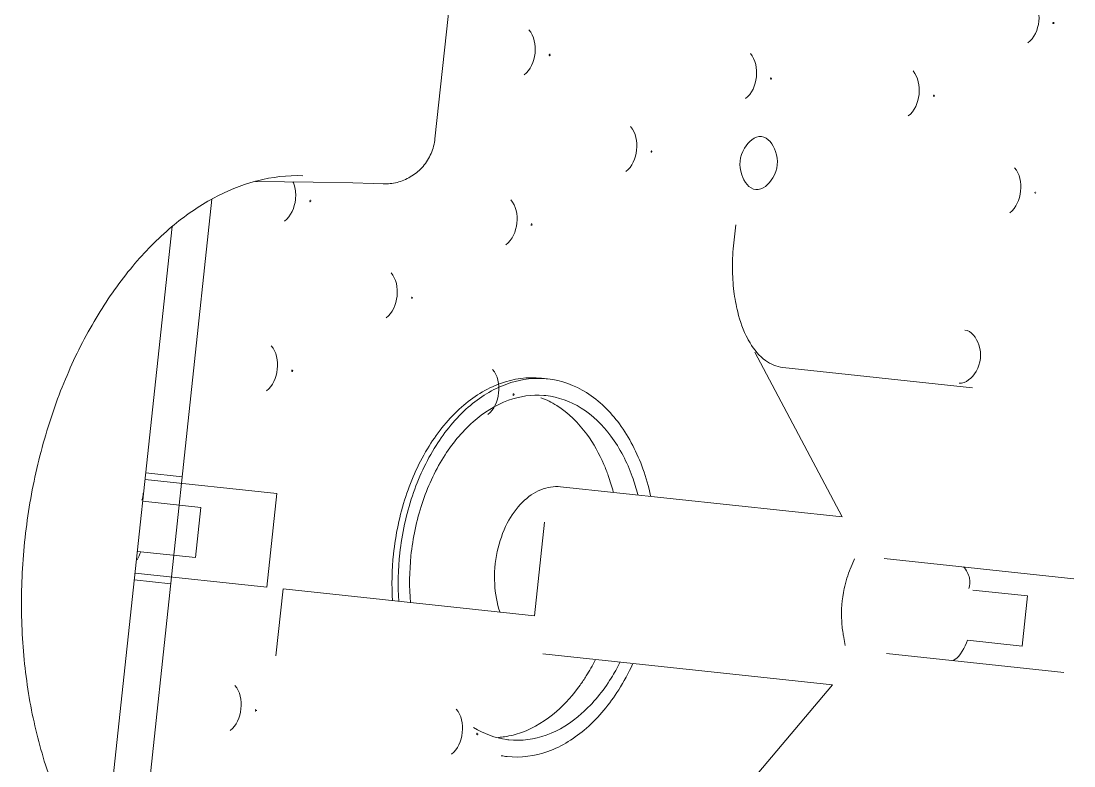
# Model space of a CAD drawing. Header units: millimetres. Extents: x 8265 to 78888, y 1905 to 34251.
# Drawn here: x 38899.513 to 38902.644, y 24320.122 to 24322.338 of the extents above; entities that cross this region are included whole.
import ezdxf

# ---------------------------------------------------------------- set-up
doc = ezdxf.new("R2010")
doc.units = ezdxf.units.MM
doc.layers.add('495_IMPIANTI_001-AM_0', color=6, linetype='Continuous', lineweight=0)

# ---------------------------------------------------------------- blocks, each defined once
blk = doc.blocks.new('gruppo elettrogeno')
at = {"layer": '495_IMPIANTI_001-AM_0'}
for p, q in [((75.2769, -323.2548), (75.2769, -325.3871)), ((75.3861, -325.2935), (75.3861, -323.349)), ((73.6751, -323.5747), (73.2887, -324.1468)), ((74.3221, -323.8888), (74.3221, -323.8886)), ((74.325, -323.8909), (74.3249, -323.8909)), ((74.9842, -323.8888), (74.9842, -323.8886)), ((74.9848, -323.8907), (74.9848, -323.8906)), ((74.9879, -323.8891), (74.9878, -323.8892)), ((74.9432, -324.2568), (74.9432, -324.0568)), ((74.155, -324.1468), (73.2887, -324.1468)), ((75.2769, -324.2368), (75.3861, -324.2368)), ((73.1389, -324.2568), (72.6081, -324.2568)), ((73.272, -324.2966), (73.2633, -324.2671)), ((74.9432, -324.2568), (74.1911, -324.2568)), ((74.1911, -324.5368), (74.1911, -324.2568)), ((74.9917, -324.2568), (75.3861, -324.2568)), ((74.9917, -324.5368), (74.9917, -324.2568)), ((72.9031, -324.3218), (72.7397, -324.3218)), ((72.7397, -324.4718), (72.7397, -324.3218)), ((75.2123, -324.3218), (75.3861, -324.3218)), ((75.2123, -324.3218), (75.2123, -324.4718)), ((72.9031, -324.4718), (72.7397, -324.4718)), ((73.272, -324.4969), (73.2633, -324.5264)), ((75.2123, -324.4718), (75.3861, -324.4718)), ((73.1758, -324.5368), (72.6081, -324.5368)), ((75.3861, -324.5368), (74.9917, -324.5368)), ((75.2769, -324.5568), (75.3861, -324.5568)), ((73.313, -324.6468), (73.6237, -325.1067)), ((74.155, -324.6468), (73.313, -324.6468)), ((74.3221, -324.9048), (74.3221, -324.9046)), ((74.9842, -324.9048), (74.9842, -324.9046)), ((74.9879, -324.9051), (74.9878, -324.9052)), ((72.9683, -325.0699), (73.536, -325.0699)), ((74.6531, -325.1588), (74.6531, -325.1586)), ((74.655, -325.1613), (74.6549, -325.1613)), ((74.6568, -325.1591), (74.6568, -325.1592)), ((73.7203, -325.4768), (73.7203, -325.4235)), ((74.3221, -325.4128), (74.3221, -325.4126)), ((74.3256, -325.4116), (74.3256, -325.4117)), ((74.9842, -325.4128), (74.9842, -325.4126)), ((75.1541, -325.4529), (74.8975, -325.4775)), ((74.7755, -325.4866), (74.8956, -325.4777)), ((74.6367, -326.6578), (74.6367, -325.6362)), ((72.8425, -325.6668), (72.8425, -325.6666)), ((72.8451, -325.6691), (72.8451, -325.6691)), ((73.991, -325.6668), (73.991, -325.6666)), ((73.9948, -325.6665), (73.9948, -325.6666)), ((73.1736, -325.9208), (73.1736, -325.9206)), ((73.66, -325.9208), (73.66, -325.9206)), ((73.6606, -325.9189), (73.6606, -325.9189)), ((73.6634, -325.9222), (73.6633, -325.9223)), ((74.3221, -325.9208), (74.3221, -325.9206)), ((74.3256, -325.9196), (74.3256, -325.9197)), ((72.8425, -326.1748), (72.8425, -326.1746))]:
    blk.add_line(p, q, dxfattribs=at)
for points in [[(74.3216, -323.8883), (74.3216, -323.8882), (74.3216, -323.8881)], [(74.3216, -323.8893), (74.3216, -323.8892), (74.3216, -323.8892)], [(74.3219, -323.8902), (74.3219, -323.8901), (74.3218, -323.8901)], [(74.3219, -323.8874), (74.3219, -323.8873)], [(74.3221, -323.8882), (74.3221, -323.8883)], [(74.3221, -323.8892), (74.3221, -323.8893), (74.3221, -323.8894)], [(74.3225, -323.8872), (74.3224, -323.8873), (74.3224, -323.8873)], [(74.3224, -323.8902), (74.3225, -323.8903), (74.3225, -323.8904)], [(74.323, -323.8866), (74.3229, -323.8867), (74.3228, -323.8867)], [(74.3228, -323.8908), (74.3229, -323.8908), (74.323, -323.8909)], [(74.3237, -323.8862), (74.3236, -323.8863), (74.3235, -323.8863)], [(74.3236, -323.8912), (74.3237, -323.8913), (74.3238, -323.8913)], [(74.3239, -323.8862), (74.3238, -323.8862), (74.3238, -323.8862)], [(74.3238, -323.8913), (74.3239, -323.8913), (74.324, -323.8913)], [(74.3239, -323.887), (74.3239, -323.887)], [(74.3239, -323.8905), (74.3239, -323.8905)], [(74.3242, -323.8863), (74.3242, -323.8862), (74.3241, -323.8862)], [(74.3241, -323.8873), (74.3241, -323.8872)], [(74.3241, -323.8903), (74.3241, -323.8902), (74.3241, -323.8901)], [(74.3242, -323.8913), (74.3242, -323.8912), (74.3243, -323.8912)], [(74.3244, -323.8883), (74.3244, -323.8882), (74.3244, -323.8881)], [(74.3244, -323.8893), (74.3244, -323.8892), (74.3245, -323.8892)], [(74.3249, -323.8866), (74.3248, -323.8865), (74.3248, -323.8865)], [(74.3248, -323.891), (74.3249, -323.8909)], [(74.3255, -323.8873), (74.3254, -323.8872), (74.3254, -323.8871)], [(74.3254, -323.8903), (74.3255, -323.8902), (74.3255, -323.8901)], [(74.3258, -323.8883), (74.3257, -323.8882), (74.3257, -323.8881)], [(74.3258, -323.8887), (74.3258, -323.8886)], [(74.3258, -323.8893), (74.3258, -323.8892)], [(74.9836, -323.8883), (74.9837, -323.8882), (74.9837, -323.8881)], [(74.9837, -323.8893), (74.9836, -323.8892), (74.9836, -323.8892)], [(74.9839, -323.8901), (74.9839, -323.89), (74.9838, -323.8899)], [(74.9839, -323.8875), (74.9839, -323.8874)], [(74.9842, -323.8882), (74.9842, -323.8883)], [(74.9842, -323.8892), (74.9842, -323.8893), (74.9842, -323.8894)], [(74.9846, -323.8872), (74.9845, -323.8873), (74.9845, -323.8873)], [(74.9845, -323.8902), (74.9846, -323.8903)], [(74.9849, -323.8867), (74.9848, -323.8868), (74.9848, -323.8869)], [(74.9848, -323.8907), (74.9849, -323.8908), (74.985, -323.8908)], [(74.9859, -323.8862), (74.9858, -323.8862), (74.9858, -323.8862), (74.9857, -323.8863), (74.9856, -323.8863)], [(74.9857, -323.8912), (74.9858, -323.8913), (74.9858, -323.8913), (74.9859, -323.8913), (74.986, -323.8913)], [(74.9859, -323.8869), (74.9859, -323.8869)], [(74.9859, -323.8906), (74.9859, -323.8906)], [(74.9862, -323.8873), (74.9861, -323.8872)], [(74.9861, -323.8903), (74.9862, -323.8902), (74.9862, -323.8901)], [(74.9863, -323.8863), (74.9862, -323.8862), (74.9862, -323.8862)], [(74.9862, -323.8913), (74.9863, -323.8912), (74.9864, -323.8912)], [(74.9865, -323.8883), (74.9865, -323.8882), (74.9865, -323.8881)], [(74.9865, -323.8893), (74.9865, -323.8892), (74.9865, -323.8892)], [(74.9869, -323.8865), (74.9868, -323.8865), (74.9868, -323.8864)], [(74.9868, -323.891), (74.9869, -323.891), (74.987, -323.8909)], [(74.9875, -323.8873), (74.9875, -323.8872), (74.9874, -323.8871)], [(74.9875, -323.8903), (74.9875, -323.8902), (74.9876, -323.8901)], [(74.9878, -323.8883), (74.9878, -323.8882), (74.9878, -323.8881)], [(74.9878, -323.8893), (74.9878, -323.8892)], [(74.3216, -324.9042), (74.3216, -324.9043), (74.3216, -324.9043)], [(74.3216, -324.9052), (74.3216, -324.9053), (74.3216, -324.9054)], [(74.3219, -324.9033), (74.3219, -324.9034), (74.3218, -324.9034)], [(74.3221, -324.9042), (74.3221, -324.9043)], [(74.3221, -324.9052), (74.3221, -324.9053), (74.3221, -324.9054)], [(74.3225, -324.9032), (74.3224, -324.9033), (74.3224, -324.9033)], [(74.323, -324.9026), (74.3229, -324.9027), (74.3228, -324.9027)], [(74.3237, -324.9022), (74.3236, -324.9023), (74.3235, -324.9023)], [(74.3239, -324.9022), (74.3238, -324.9022), (74.3238, -324.9022)], [(74.3239, -324.903), (74.3239, -324.903)], [(74.3242, -324.9023), (74.3242, -324.9022), (74.3241, -324.9022)], [(74.3241, -324.9032), (74.3241, -324.9033), (74.3241, -324.9034)], [(74.3244, -324.9042), (74.3244, -324.9043), (74.3245, -324.9043)], [(74.3244, -324.9052), (74.3244, -324.9053), (74.3244, -324.9054)], [(74.3249, -324.9026), (74.3248, -324.9025), (74.3248, -324.9025)], [(74.3255, -324.9033), (74.3254, -324.9032), (74.3254, -324.9031)], [(74.3258, -324.9043), (74.3257, -324.9042), (74.3257, -324.9041)], [(74.3258, -324.9047), (74.3258, -324.9046)], [(74.3258, -324.9053), (74.3258, -324.9052)], [(74.9837, -324.9042), (74.9836, -324.9043), (74.9836, -324.9043)], [(74.9836, -324.9052), (74.9837, -324.9053), (74.9837, -324.9054)], [(74.9839, -324.9034), (74.9839, -324.9035), (74.9838, -324.9036)], [(74.9842, -324.9042), (74.9842, -324.9043)], [(74.9842, -324.9052), (74.9842, -324.9053), (74.9842, -324.9054)], [(74.9846, -324.9032), (74.9845, -324.9033), (74.9845, -324.9033)], [(74.9849, -324.9027), (74.9848, -324.9028), (74.9848, -324.9029)], [(74.9859, -324.9022), (74.9858, -324.9022), (74.9858, -324.9022), (74.9857, -324.9023), (74.9856, -324.9023)], [(74.9859, -324.9029), (74.9859, -324.9029)], [(74.9861, -324.9032), (74.9862, -324.9033), (74.9862, -324.9034)], [(74.9863, -324.9023), (74.9862, -324.9022), (74.9862, -324.9022)], [(74.9865, -324.9042), (74.9865, -324.9043), (74.9865, -324.9043)], [(74.9865, -324.9052), (74.9865, -324.9053), (74.9865, -324.9054)], [(74.9869, -324.9025), (74.9868, -324.9025), (74.9868, -324.9024)], [(74.9875, -324.9033), (74.9875, -324.9032), (74.9874, -324.9031)], [(74.9878, -324.9043), (74.9878, -324.9042), (74.9878, -324.9041)], [(74.9878, -324.9053), (74.9878, -324.9052)], [(74.3219, -324.9061), (74.3219, -324.9062)], [(74.3224, -324.9062), (74.3225, -324.9063), (74.3225, -324.9064)], [(74.3228, -324.9068), (74.3229, -324.9068), (74.323, -324.9069)], [(74.3236, -324.9072), (74.3237, -324.9073), (74.3238, -324.9073)], [(74.3238, -324.9073), (74.3239, -324.9073), (74.324, -324.9073)], [(74.3239, -324.9065), (74.3239, -324.9065)], [(74.3241, -324.9062), (74.3241, -324.9063)], [(74.3242, -324.9073), (74.3242, -324.9072), (74.3243, -324.9072)], [(74.3248, -324.907), (74.3249, -324.9069), (74.325, -324.9069)], [(74.3254, -324.9063), (74.3255, -324.9062), (74.3255, -324.9061)], [(74.9839, -324.906), (74.9839, -324.9061)], [(74.9845, -324.9062), (74.9846, -324.9063), (74.9846, -324.9064)], [(74.9848, -324.9067), (74.9849, -324.9068), (74.985, -324.9068)], [(74.9857, -324.9072), (74.9858, -324.9073), (74.9858, -324.9073), (74.9859, -324.9073), (74.986, -324.9073)], [(74.9859, -324.9066), (74.9859, -324.9066)], [(74.9862, -324.9062), (74.9861, -324.9063)], [(74.9862, -324.9073), (74.9863, -324.9072), (74.9864, -324.9072)], [(74.9868, -324.907), (74.9869, -324.907), (74.987, -324.9069)], [(74.9875, -324.9063), (74.9875, -324.9062), (74.9876, -324.9061)], [(74.6526, -325.1582), (74.6526, -325.1583), (74.6526, -325.1583)], [(74.6526, -325.1592), (74.6526, -325.1593), (74.6526, -325.1594)], [(74.6529, -325.1574), (74.6529, -325.1574), (74.6528, -325.1575)], [(74.6529, -325.1601), (74.6529, -325.1601)], [(74.6532, -325.1582), (74.6531, -325.1583)], [(74.6531, -325.1592), (74.6532, -325.1593), (74.6532, -325.1594)], [(74.6535, -325.1572), (74.6535, -325.1573), (74.6534, -325.1573)], [(74.6535, -325.1602), (74.6535, -325.1603), (74.6536, -325.1604)], [(74.6539, -325.1567), (74.6539, -325.1567), (74.6538, -325.1568)], [(74.6539, -325.1608), (74.6539, -325.1608), (74.654, -325.1609)], [(74.6547, -325.1562), (74.6546, -325.1563), (74.6546, -325.1563)], [(74.6546, -325.1612), (74.6547, -325.1613), (74.6548, -325.1613)], [(74.655, -325.1562), (74.6549, -325.1562), (74.6548, -325.1562)], [(74.6549, -325.1569), (74.6549, -325.157)], [(74.6549, -325.1605), (74.6549, -325.1606)], [(74.655, -325.1613), (74.655, -325.1613)], [(74.6553, -325.1563), (74.6552, -325.1562), (74.6551, -325.1562)], [(74.6551, -325.1572), (74.6551, -325.1573), (74.6552, -325.1574)], [(74.6551, -325.1602), (74.6551, -325.1603)], [(74.6552, -325.1613), (74.6553, -325.1612), (74.6554, -325.1612)], [(74.6555, -325.1582), (74.6555, -325.1583), (74.6555, -325.1583)], [(74.6555, -325.1592), (74.6555, -325.1593), (74.6555, -325.1594)], [(74.6559, -325.1566), (74.6559, -325.1565), (74.6558, -325.1565)], [(74.6559, -325.161), (74.6559, -325.1609), (74.656, -325.1609)], [(74.6565, -325.1573), (74.6565, -325.1572), (74.6564, -325.1571)], [(74.6565, -325.1603), (74.6565, -325.1602), (74.6565, -325.1601)], [(74.6568, -325.1583), (74.6568, -325.1582), (74.6568, -325.1581)], [(74.6568, -325.1593), (74.6568, -325.1592)], [(74.3216, -325.4122), (74.3216, -325.4123), (74.3216, -325.4123)], [(74.3216, -325.4132), (74.3216, -325.4133), (74.3216, -325.4134)], [(74.3219, -325.4113), (74.3219, -325.4114), (74.3218, -325.4114)], [(74.3219, -325.4141), (74.3219, -325.4142)], [(74.3221, -325.4122), (74.3221, -325.4123)], [(74.3221, -325.4132), (74.3221, -325.4133), (74.3221, -325.4134)], [(74.3225, -325.4112), (74.3224, -325.4113), (74.3224, -325.4113)], [(74.3224, -325.4142), (74.3225, -325.4143), (74.3225, -325.4144)], [(74.323, -325.4106), (74.3229, -325.4107), (74.3228, -325.4107)], [(74.3228, -325.4148), (74.3229, -325.4148), (74.323, -325.4149)], [(74.3237, -325.4102), (74.3236, -325.4103), (74.3235, -325.4103)], [(74.3236, -325.4152), (74.3237, -325.4153), (74.3238, -325.4153)], [(74.3239, -325.4102), (74.3238, -325.4102), (74.3238, -325.4102)], [(74.3238, -325.4153), (74.3239, -325.4153), (74.324, -325.4153)], [(74.3239, -325.411), (74.3239, -325.411)], [(74.3239, -325.4145), (74.3239, -325.4145)], [(74.3242, -325.4103), (74.3242, -325.4102), (74.3241, -325.4102)], [(74.3241, -325.4112), (74.3241, -325.4113), (74.3241, -325.4114)], [(74.3241, -325.4142), (74.3241, -325.4143)], [(74.3242, -325.4153), (74.3242, -325.4152), (74.3243, -325.4152)], [(74.3244, -325.4122), (74.3244, -325.4123), (74.3245, -325.4123)], [(74.3244, -325.4132), (74.3244, -325.4133), (74.3244, -325.4134)], [(74.3249, -325.4106), (74.3248, -325.4105), (74.3248, -325.4105)], [(74.3248, -325.415), (74.3249, -325.4149), (74.325, -325.4149)], [(74.3255, -325.4113), (74.3254, -325.4112), (74.3254, -325.4111)], [(74.3254, -325.4143), (74.3255, -325.4142), (74.3255, -325.4141)], [(74.3258, -325.4123), (74.3257, -325.4122)], [(74.3258, -325.4127), (74.3258, -325.4126)], [(74.3258, -325.4133), (74.3258, -325.4132)], [(74.9837, -325.4122), (74.9836, -325.4123), (74.9836, -325.4123)], [(74.9836, -325.4132), (74.9837, -325.4133), (74.9837, -325.4134)], [(74.9839, -325.4114), (74.9839, -325.4115), (74.9838, -325.4116)], [(74.9839, -325.414), (74.9839, -325.4141)], [(74.9842, -325.4122), (74.9842, -325.4123)], [(74.9842, -325.4132), (74.9842, -325.4133), (74.9842, -325.4134)], [(74.9846, -325.4112), (74.9845, -325.4113), (74.9845, -325.4113)], [(74.9845, -325.4142), (74.9846, -325.4143), (74.9846, -325.4144)], [(74.9849, -325.4107), (74.9848, -325.4108), (74.9848, -325.4109)], [(74.9848, -325.4147), (74.9849, -325.4148), (74.985, -325.4148)], [(74.9859, -325.4102), (74.9858, -325.4102), (74.9858, -325.4102), (74.9857, -325.4103), (74.9856, -325.4103)], [(74.9857, -325.4152), (74.9858, -325.4153), (74.9858, -325.4153), (74.9859, -325.4153), (74.986, -325.4153)], [(74.9859, -325.4109), (74.9859, -325.4109)], [(74.9859, -325.4146), (74.9859, -325.4146)], [(74.9861, -325.4112), (74.9862, -325.4113), (74.9862, -325.4114)], [(74.9862, -325.4142), (74.9861, -325.4143)], [(74.9863, -325.4103), (74.9862, -325.4102), (74.9862, -325.4102)], [(74.9862, -325.4153), (74.9863, -325.4152), (74.9864, -325.4152)], [(74.9865, -325.4122), (74.9865, -325.4123), (74.9865, -325.4123)], [(74.9865, -325.4132), (74.9865, -325.4133), (74.9865, -325.4134)], [(74.9869, -325.4105), (74.9868, -325.4105), (74.9868, -325.4104)], [(74.9868, -325.415), (74.9869, -325.415), (74.987, -325.4149)], [(74.9875, -325.4113), (74.9875, -325.4112), (74.9874, -325.4111)], [(74.9875, -325.4143), (74.9875, -325.4142), (74.9876, -325.4141)], [(74.9878, -325.4123), (74.9878, -325.4122), (74.9878, -325.4121)], [(74.9878, -325.4133), (74.9878, -325.4132)], [(74.9879, -325.4127), (74.9879, -325.4126)], [(72.8424, -325.6652), (72.8424, -325.6653)], [(72.8424, -325.6682), (72.8424, -325.6683), (72.8425, -325.6683)], [(72.8426, -325.6662), (72.8426, -325.6663)], [(72.8426, -325.6672), (72.8426, -325.6673), (72.8426, -325.6674)], [(72.8429, -325.6647), (72.8429, -325.6648), (72.8428, -325.6648)], [(72.8429, -325.6652), (72.8429, -325.6653), (72.8428, -325.6653), (72.8428, -325.6654)], [(72.8428, -325.6682), (72.8429, -325.6682), (72.8429, -325.6683), (72.843, -325.6684)], [(72.8429, -325.6687), (72.8429, -325.6688)], [(72.8439, -325.6643), (72.8438, -325.6643), (72.8438, -325.6644)], [(72.8438, -325.6692), (72.8439, -325.6692), (72.844, -325.6692)], [(72.8441, -325.6692), (72.8441, -325.6693), (72.8442, -325.6693)], [(72.8447, -325.6643), (72.8446, -325.6642), (72.8445, -325.6642)], [(72.8445, -325.6652), (72.8446, -325.6653), (72.8446, -325.6654)], [(72.8446, -325.6682), (72.8445, -325.6683)], [(72.8449, -325.6643), (72.8448, -325.6643), (72.8448, -325.6643)], [(72.8448, -325.6692), (72.8449, -325.6692)], [(72.8449, -325.6661), (72.8449, -325.6662), (72.8449, -325.6663), (72.8449, -325.6663)], [(72.8449, -325.6672), (72.8449, -325.6673), (72.8449, -325.6674), (72.8449, -325.6675)], [(72.8459, -325.6653), (72.8459, -325.6652), (72.8458, -325.6651)], [(72.8459, -325.6683), (72.8459, -325.6682), (72.846, -325.6681)], [(72.8462, -325.6663), (72.8462, -325.6662), (72.8462, -325.6661)], [(72.8462, -325.6673), (72.8462, -325.6672)], [(72.8463, -325.6667), (72.8463, -325.6666)], [(73.9905, -325.6662), (73.9905, -325.6663), (73.9905, -325.6663)], [(73.9905, -325.6672), (73.9905, -325.6673), (73.9906, -325.6674)], [(73.9909, -325.6652), (73.9909, -325.6653), (73.9908, -325.6654)], [(73.9909, -325.6682), (73.9909, -325.6683)], [(73.9911, -325.6662), (73.9911, -325.6663)], [(73.9911, -325.6672), (73.9911, -325.6673), (73.9911, -325.6674)], [(73.9914, -325.6652), (73.9914, -325.6653), (73.9914, -325.6653)], [(73.9914, -325.6682), (73.9914, -325.6683), (73.9915, -325.6684)], [(73.9919, -325.6646), (73.9918, -325.6647), (73.9918, -325.6647)], [(73.9918, -325.6688), (73.9919, -325.6689), (73.992, -325.6689)], [(73.9926, -325.6642), (73.9926, -325.6643), (73.9925, -325.6643)], [(73.9926, -325.6692), (73.9926, -325.6693), (73.9927, -325.6693)], [(73.993, -325.6642), (73.9929, -325.6642), (73.9928, -325.6642)], [(73.9928, -325.665), (73.9929, -325.665)], [(73.9929, -325.6685), (73.9928, -325.6685)], [(73.9929, -325.6693), (73.993, -325.6693), (73.993, -325.6693)], [(73.9932, -325.6643), (73.9931, -325.6642), (73.993, -325.6642)], [(73.993, -325.6652), (73.9931, -325.6653), (73.9931, -325.6654)], [(73.9931, -325.6682), (73.993, -325.6683)], [(73.9931, -325.6693), (73.9932, -325.6692), (73.9933, -325.6692)], [(73.9934, -325.6662), (73.9934, -325.6663), (73.9934, -325.6663)], [(73.9934, -325.6672), (73.9934, -325.6673), (73.9934, -325.6674)], [(73.9939, -325.6646), (73.9939, -325.6646), (73.9938, -325.6645)], [(73.9939, -325.6689), (73.9939, -325.6689), (73.994, -325.6688)], [(73.9944, -325.6653), (73.9944, -325.6652), (73.9943, -325.6651)], [(73.9944, -325.6683), (73.9944, -325.6682), (73.9945, -325.6681)], [(73.9947, -325.6663), (73.9947, -325.6662), (73.9947, -325.6661)], [(73.9947, -325.6673), (73.9947, -325.6672)], [(73.1734, -325.9192), (73.1734, -325.9193)], [(73.1734, -325.9222), (73.1734, -325.9223), (73.1735, -325.9223)], [(73.1736, -325.9202), (73.1736, -325.9203)], [(73.1736, -325.9212), (73.1736, -325.9213), (73.1736, -325.9214)], [(73.1739, -325.9188), (73.1738, -325.9188), (73.1738, -325.9188)], [(73.174, -325.9192), (73.1739, -325.9193), (73.1739, -325.9193), (73.1738, -325.9194), (73.1738, -325.9195)], [(73.1738, -325.9221), (73.1739, -325.9222), (73.1739, -325.9222), (73.174, -325.9223), (73.174, -325.9224)], [(73.1738, -325.9227), (73.1739, -325.9227)], [(73.1749, -325.9183), (73.1749, -325.9183), (73.1748, -325.9184)], [(73.1749, -325.9232), (73.175, -325.9232), (73.175, -325.9232)], [(73.1751, -325.9232), (73.1752, -325.9233), (73.1753, -325.9233)], [(73.1757, -325.9183), (73.1756, -325.9182), (73.1756, -325.9182)], [(73.1756, -325.9192), (73.1756, -325.9193), (73.1756, -325.9194)], [(73.1756, -325.9222), (73.1756, -325.9223)], [(73.176, -325.9183), (73.1759, -325.9183), (73.1758, -325.9183)], [(73.1759, -325.9215), (73.1759, -325.9216), (73.1758, -325.9217)], [(73.1759, -325.9199), (73.1759, -325.92), (73.1759, -325.9201)], [(73.1759, -325.9202), (73.1759, -325.9203), (73.176, -325.9203)], [(73.1759, -325.9212), (73.1759, -325.9213), (73.1759, -325.9214)], [(73.1759, -325.9232), (73.176, -325.9232), (73.176, -325.9231)], [(73.177, -325.9193), (73.1769, -325.9192), (73.1769, -325.9191), (73.1768, -325.919)], [(73.1769, -325.9224), (73.1769, -325.9223), (73.177, -325.9222), (73.177, -325.9221)], [(73.1773, -325.9203), (73.1772, -325.9202), (73.1772, -325.9201)], [(73.1772, -325.9213), (73.1773, -325.9212)], [(73.1773, -325.9207), (73.1773, -325.9206)], [(73.6595, -325.9202), (73.6595, -325.9203), (73.6595, -325.9203)], [(73.6595, -325.9212), (73.6595, -325.9213), (73.6595, -325.9214)], [(73.6599, -325.9192), (73.6599, -325.9192), (73.6598, -325.9193), (73.6598, -325.9194)], [(73.6598, -325.9222), (73.6599, -325.9223), (73.6599, -325.9223)], [(73.66, -325.9202), (73.66, -325.9203)], [(73.66, -325.9212), (73.66, -325.9213), (73.6601, -325.9214)], [(73.6604, -325.9192), (73.6604, -325.9193), (73.6603, -325.9193)], [(73.6604, -325.9222), (73.6604, -325.9223), (73.6605, -325.9224)], [(73.6609, -325.9186), (73.6609, -325.9186)], [(73.6609, -325.9229), (73.6609, -325.9229), (73.661, -325.923)], [(73.6616, -325.9182), (73.6615, -325.9183), (73.6615, -325.9183)], [(73.6615, -325.9232), (73.6616, -325.9233), (73.6617, -325.9233)], [(73.6619, -325.9182), (73.6618, -325.9182), (73.6618, -325.9182)], [(73.6618, -325.919), (73.6619, -325.9191)], [(73.6619, -325.9224), (73.6618, -325.9225)], [(73.6618, -325.9233), (73.6619, -325.9233), (73.662, -325.9233)], [(73.6622, -325.9183), (73.6621, -325.9182), (73.662, -325.9182)], [(73.662, -325.9192), (73.662, -325.9193), (73.6621, -325.9194)], [(73.662, -325.9222), (73.662, -325.9223)], [(73.6621, -325.9233), (73.6622, -325.9232), (73.6622, -325.9232)], [(73.6624, -325.9212), (73.6624, -325.9213), (73.6623, -325.9214)], [(73.6624, -325.9202), (73.6624, -325.9203), (73.6624, -325.9203)], [(73.6629, -325.9187), (73.6629, -325.9186), (73.6628, -325.9186)], [(73.6629, -325.9229), (73.6629, -325.9228), (73.663, -325.9227)], [(73.6634, -325.9193), (73.6633, -325.9192), (73.6633, -325.9191)], [(73.6634, -325.9222), (73.6634, -325.9221)], [(73.6637, -325.9203), (73.6637, -325.9202), (73.6637, -325.9201)], [(73.6637, -325.9207), (73.6637, -325.9206)], [(73.6637, -325.9213), (73.6637, -325.9212)], [(74.3216, -325.9202), (74.3216, -325.9203), (74.3216, -325.9203)], [(74.3216, -325.9212), (74.3216, -325.9213), (74.3216, -325.9214)], [(74.3219, -325.9193), (74.3219, -325.9194), (74.3218, -325.9194)], [(74.3219, -325.9221), (74.3219, -325.9222)], [(74.3221, -325.9202), (74.3221, -325.9203)], [(74.3221, -325.9212), (74.3221, -325.9213), (74.3221, -325.9214)], [(74.3225, -325.9192), (74.3224, -325.9193), (74.3224, -325.9193)], [(74.3224, -325.9222), (74.3225, -325.9223), (74.3225, -325.9224)], [(74.323, -325.9186), (74.3229, -325.9187), (74.3228, -325.9187)], [(74.3228, -325.9228), (74.3229, -325.9228), (74.323, -325.9229)], [(74.3237, -325.9182), (74.3236, -325.9183), (74.3235, -325.9183)], [(74.3236, -325.9232), (74.3237, -325.9233), (74.3238, -325.9233)], [(74.3239, -325.9182), (74.3238, -325.9182), (74.3238, -325.9182)], [(74.3238, -325.9233), (74.3239, -325.9233), (74.324, -325.9233)], [(74.3239, -325.919), (74.3239, -325.919)], [(74.3239, -325.9225), (74.3239, -325.9225)], [(74.3242, -325.9183), (74.3242, -325.9182), (74.3241, -325.9182)], [(74.3241, -325.9192), (74.3241, -325.9193), (74.3241, -325.9194)], [(74.3241, -325.9222), (74.3241, -325.9223)], [(74.3242, -325.9233), (74.3242, -325.9232), (74.3243, -325.9232)], [(74.3244, -325.9202), (74.3244, -325.9203), (74.3245, -325.9203)], [(74.3244, -325.9212), (74.3244, -325.9213), (74.3244, -325.9214)], [(74.3249, -325.9186), (74.3248, -325.9185), (74.3248, -325.9185)], [(74.3248, -325.923), (74.3249, -325.9229), (74.325, -325.9229)], [(74.3255, -325.9193), (74.3254, -325.9192), (74.3254, -325.9191)], [(74.3254, -325.9223), (74.3255, -325.9222), (74.3255, -325.9221)], [(74.3258, -325.9203), (74.3257, -325.9202)], [(74.3258, -325.9207), (74.3258, -325.9206)], [(74.3258, -325.9213), (74.3258, -325.9212)], [(72.8424, -326.1732), (72.8424, -326.1733)], [(72.8424, -326.1762), (72.8424, -326.1763), (72.8425, -326.1763)], [(72.8426, -326.1742), (72.8426, -326.1743)], [(72.8426, -326.1752), (72.8426, -326.1753), (72.8426, -326.1754)], [(72.8429, -326.1727), (72.8429, -326.1728), (72.8428, -326.1728)], [(72.8429, -326.1732), (72.8429, -326.1733), (72.8428, -326.1733), (72.8428, -326.1734)], [(72.8428, -326.1762), (72.8429, -326.1762), (72.8429, -326.1763), (72.843, -326.1764)], [(72.8429, -326.1767), (72.8429, -326.1768)], [(72.8439, -326.1723), (72.8438, -326.1723), (72.8438, -326.1724)], [(72.8438, -326.1772), (72.8439, -326.1772), (72.844, -326.1772)], [(72.8441, -326.1772), (72.8441, -326.1773), (72.8442, -326.1773)], [(72.8447, -326.1723), (72.8446, -326.1722), (72.8445, -326.1722)], [(72.8445, -326.1732), (72.8446, -326.1733), (72.8446, -326.1734)], [(72.8446, -326.1762), (72.8445, -326.1763)], [(72.8449, -326.1723), (72.8448, -326.1723), (72.8448, -326.1723)], [(72.8448, -326.1772), (72.8449, -326.1772), (72.845, -326.1771)], [(72.8449, -326.1741), (72.8449, -326.1742), (72.8449, -326.1743), (72.8449, -326.1743)], [(72.8449, -326.1752), (72.8449, -326.1753), (72.8449, -326.1754), (72.8449, -326.1755)], [(72.8459, -326.1733), (72.8459, -326.1732), (72.8458, -326.1731)], [(72.8459, -326.1763), (72.8459, -326.1762), (72.846, -326.1761)], [(72.8462, -326.1743), (72.8462, -326.1742), (72.8462, -326.1741)], [(72.8462, -326.1753), (72.8462, -326.1752)], [(72.8463, -326.1747), (72.8463, -326.1746)]]:
    blk.add_lwpolyline(points, dxfattribs=at)
for points, start_tangent, end_tangent in [([(75.1544, -325.4536), (75.2731, -325.3903), (75.3876, -325.2922), (75.4901, -325.1638), (75.5771, -325.0094), (75.6461, -324.832), (75.6941, -324.6374), (75.719, -324.4318), (75.7197, -324.2218), (75.696, -324.0152), (75.6488, -323.8189), (75.5801, -323.6393), (75.4929, -323.4825), (75.3896, -323.352), (75.2743, -323.2526), (75.1545, -323.1885)], (0.932946, 0.360017), (-0.932878, 0.360193)), ([(74.2278, -323.8318), (74.1088, -323.8599), (74.0024, -323.9407), (73.9191, -324.0645), (73.886, -324.1452)], (-1, 0), (-0.318356, -0.947971)), ([(74.2455, -323.8324), (74.2278, -323.8318)], (-0.997434, 0.071597), (-1, 0)), ([(74.3932, -323.9561), (74.368, -323.8888), (74.3932, -323.8214)], (-0.729234, 0.684264), (0.729234, 0.684264)), ([(75.0553, -323.9561), (75.03, -323.8888), (75.0553, -323.8214)], (-0.729234, 0.684264), (0.729234, 0.684264)), ([(73.9241, -324.1453), (73.9449, -324.0969), (74.0211, -323.9825), (74.1189, -323.9076), (74.2278, -323.8818)], (0.353789, 0.935325), (1, 0)), ([(74.2414, -323.8897), (74.1931, -323.9074)], (-0.967778, -0.251805), (-0.901031, -0.433754)), ([(74.2278, -323.8818), (74.2341, -323.8818)], (1, 0), (0.999599, -0.028315)), ([(74.2341, -323.8818), (74.3362, -323.9074)], (0.999599, -0.028315), (0.901025, -0.433767)), ([(74.2593, -323.8857), (74.2414, -323.8897)], (-0.983537, -0.180707), (-0.967778, -0.251805)), ([(74.1931, -323.9074), (74.0961, -323.9811), (74.0346, -324.0663)], (-0.901031, -0.433754), (-0.491679, -0.870777)), ([(74.0346, -324.0663), (74.0194, -324.0954), (73.9979, -324.1453)], (-0.491679, -0.870777), (-0.353775, -0.93533)), ([(72.9031, -324.3218), (72.9364, -324.2597), (72.94, -324.2574)], (0.305174, 0.952297), (0.867343, 0.497711)), ([(74.155, -324.6468), (74.2125, -324.6318), (74.2627, -324.5893), (74.3011, -324.5222), (74.3219, -324.4351), (74.3192, -324.3383), (74.2944, -324.2558)], (1, 0), (-0.41818, 0.908364)), ([(74.2455, -324.9611), (74.3468, -324.9336), (74.4532, -324.8528), (74.5365, -324.729), (74.5904, -324.5732), (74.6095, -324.399), (74.5975, -324.2563)], (0.997434, 0.071592), (-0.171076, 0.985258)), ([(74.6159, -324.2562), (74.6279, -324.3945), (74.6098, -324.5688), (74.5566, -324.7257), (74.473, -324.8512), (74.3657, -324.9333), (74.2462, -324.9618)], (0.171147, -0.985246), (-1, 0)), ([(74.5625, -324.2564), (74.5757, -324.3947), (74.5592, -324.5536), (74.5107, -324.6966), (74.4345, -324.811), (74.3367, -324.8859)], (0.188136, -0.982143), (-0.900223, -0.435429)), ([(73.2719, -324.4973), (73.2842, -324.4351), (73.2815, -324.3383), (73.2722, -324.2973)], (0.284882, 0.958563), (-0.281624, 0.959525)), ([(75.3757, -324.3218), (75.3841, -324.2964)], (0.305174, 0.952297), (0.35357, 0.935408)), ([(72.9385, -324.5378), (72.9173, -324.5056), (72.9163, -324.4749)], (-0.711881, 0.7023), (0.232932, 0.972493)), ([(75.3878, -324.4961), (75.3889, -324.4749)], (-0.137357, 0.990522), (0.232932, 0.972493)), ([(73.886, -324.6483), (73.9174, -324.7257), (74.001, -324.8512), (74.1083, -324.9333), (74.2278, -324.9618)], (0.318421, -0.94795), (1, 0)), ([(74.2278, -324.9118), (74.1193, -324.8861), (74.0224, -324.8124), (73.9464, -324.6996), (73.9242, -324.6482)], (-1, 0), (-0.35381, 0.935317)), ([(73.9979, -324.6482), (74.0178, -324.6948), (74.0341, -324.7263)], (0.353769, -0.935333), (0.489985, -0.871731)), ([(74.0341, -324.7263), (74.0941, -324.8102), (74.1923, -324.8857)], (0.489985, -0.871731), (0.899646, -0.43662)), ([(74.3932, -324.9721), (74.368, -324.9048), (74.3932, -324.8374)], (-0.729237, 0.684261), (0.729237, 0.684261)), ([(75.0553, -324.9721), (75.03, -324.9048), (75.0553, -324.8374)], (-0.729237, 0.684261), (0.729237, 0.684261)), ([(74.1923, -324.8857), (74.2415, -324.9039)], (0.899646, -0.43662), (0.967871, -0.251447)), ([(74.3367, -324.8859), (74.234, -324.9117)], (-0.900223, -0.435429), (-0.999606, -0.028084)), ([(74.234, -324.9117), (74.2278, -324.9118)], (-0.999606, -0.028084), (-1, 0)), ([(74.2278, -324.9618), (74.2455, -324.9611)], (1, 0), (0.997434, 0.071592)), ([(73.0099, -325.2382), (72.9635, -325.1986), (72.9633, -325.1195), (73.0099, -325.0794)], (-1, 0), (1, 0)), ([(73.6485, -325.1433), (73.6406, -325.1324), (73.5887, -325.0847), (73.536, -325.0699)], (-0.561644, 0.827379), (-1, 0)), ([(74.7243, -325.2261), (74.699, -325.1588), (74.7243, -325.0914)], (-0.729237, 0.684261), (0.729237, 0.684261)), ([(73.7203, -325.4235), (73.7161, -325.3482), (73.7044, -325.2796), (73.6867, -325.2198), (73.6485, -325.1433)], (0, 1), (-0.561644, 0.827379)), ([(74.3932, -325.4801), (74.368, -325.4128), (74.3932, -325.3454)], (-0.729237, 0.684261), (0.729237, 0.684261)), ([(75.0374, -325.4524), (75.03, -325.4128), (75.0553, -325.3454)], (-0.36445, 0.931223), (0.729237, 0.684261)), ([(75.016, -325.4851), (75.1484, -325.4559), (75.1544, -325.4536)], (0.997477, 0.070985), (0.932946, 0.360017)), ([(75.043, -325.4642), (75.0374, -325.4524)], (-0.495501, 0.868608), (-0.36445, 0.931223)), ([(74.7756, -325.4866), (74.735, -325.4954), (74.6976, -325.5156), (74.6666, -325.5463), (74.6454, -325.5859), (74.6368, -325.6314), (74.6367, -325.6362)], (-0.997234, -0.074329), (0.000524, -1)), ([(73.672, -325.7462), (73.6256, -325.7066), (73.6254, -325.6275), (73.672, -325.5874)], (-1, 0), (1, 0)), ([(73.672, -325.5874), (73.7184, -325.6269), (73.7186, -325.706), (73.672, -325.7462)], (1, 0), (-1, 0)), ([(72.9137, -325.7341), (72.8884, -325.6668), (72.9137, -325.5994)], (-0.729237, 0.684261), (0.729237, 0.684261)), ([(74.0622, -325.7341), (74.0369, -325.6668), (74.0622, -325.5994)], (-0.729237, 0.684261), (0.729237, 0.684261)), ([(73.2447, -325.9881), (73.2195, -325.9208), (73.2447, -325.8534)], (-0.729237, 0.684261), (0.729237, 0.684261)), ([(73.7311, -325.9881), (73.7059, -325.9208), (73.7311, -325.8534)], (-0.729237, 0.684261), (0.729237, 0.684261)), ([(74.3932, -325.9881), (74.368, -325.9208), (74.3932, -325.8534)], (-0.729237, 0.684261), (0.729237, 0.684261)), ([(72.9137, -326.2421), (72.8884, -326.1748), (72.9137, -326.1074)], (-0.729237, 0.684261), (0.729237, 0.684261))]:
    blk.add_spline(points, degree=3, dxfattribs=dict(at, start_tangent=start_tangent, end_tangent=end_tangent))

msp = doc.modelspace()

# ---------------------------------------------------------------- block references
at = {"layer": '495_IMPIANTI_001-AM_0', "linetype": 'Continuous', "rotation": 173.8923967405046}
msp.add_blockref('gruppo elettrogeno', (38940.3107, 23990.2591), dxfattribs=at)

doc.saveas('drawing.dxf')
